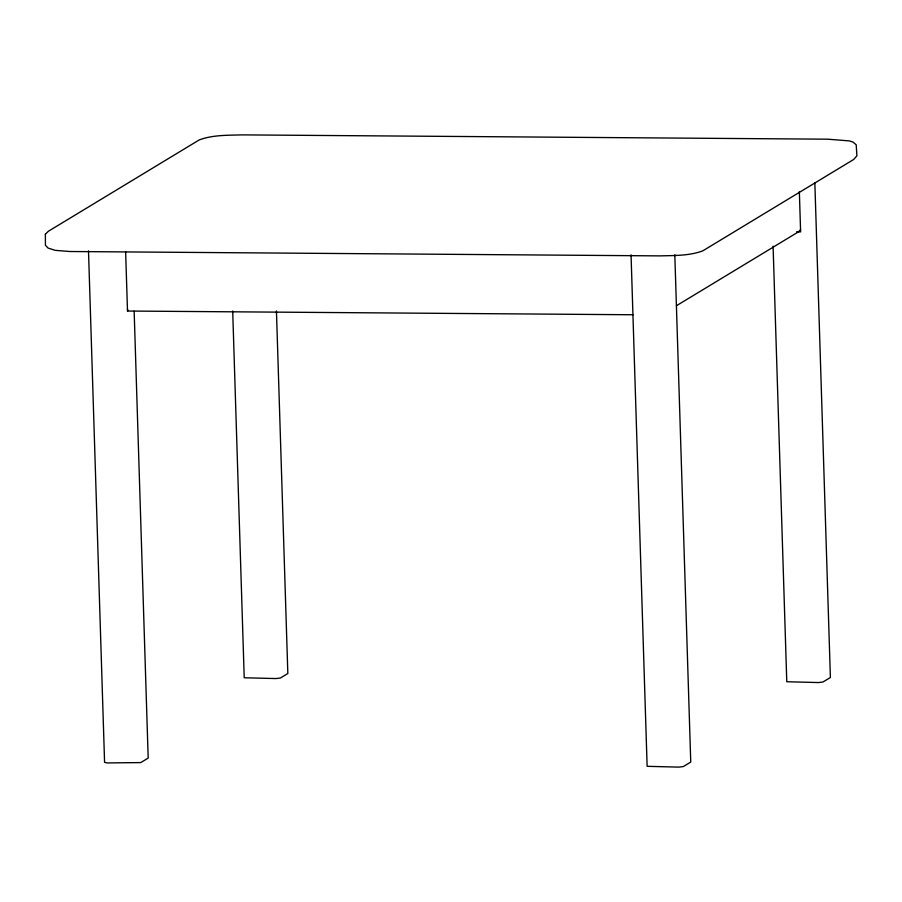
<?xml version="1.0" encoding="UTF-8"?>
<svg xmlns="http://www.w3.org/2000/svg" width="902" height="902" viewBox="0 0 902 902"><rect width="100%" height="100%" fill="white"/><g stroke="black" fill="none" stroke-linecap="round" stroke-linejoin="round"><path stroke-width="1.35" d="M800.548 229.66L798.45 231.859L676.477 305.71M796.5 231.837L800.615 231.87L799.352 191.698M633.046 314.753L128.073 311.043L127.441 309.16M814.844 182.847L830.392 677.503L822.951 682.013L818.396 682.555L786.781 681.743L773.082 246.111M674.809 254.759L690.752 762.066L683.299 766.576L678.755 767.117L647.129 766.317L631.05 254.792M276.44 310.953L287.839 673.523L280.387 678.033L275.843 678.563L244.216 677.763L232.693 310.987M134.15 311.213L148.187 758.086L140.746 762.596L107.259 762.923L104.576 762.325L88.497 250.812M125.637 251.816L127.509 311.382M45.371 234.204L45.427 245.276L48.088 248.084L55.202 250.339L69.725 251.511L659.982 255.886C674.268 255.446 689.263 255.942 702.827 250.835L853.608 159.519L856.9 155.843L856.212 144.794L852.976 142.054L849.38 140.915L827.833 139.19L242.018 134.883C227.732 135.323 212.737 134.838 199.173 139.945L48.392 231.25L45.371 234.204"/></g></svg>
